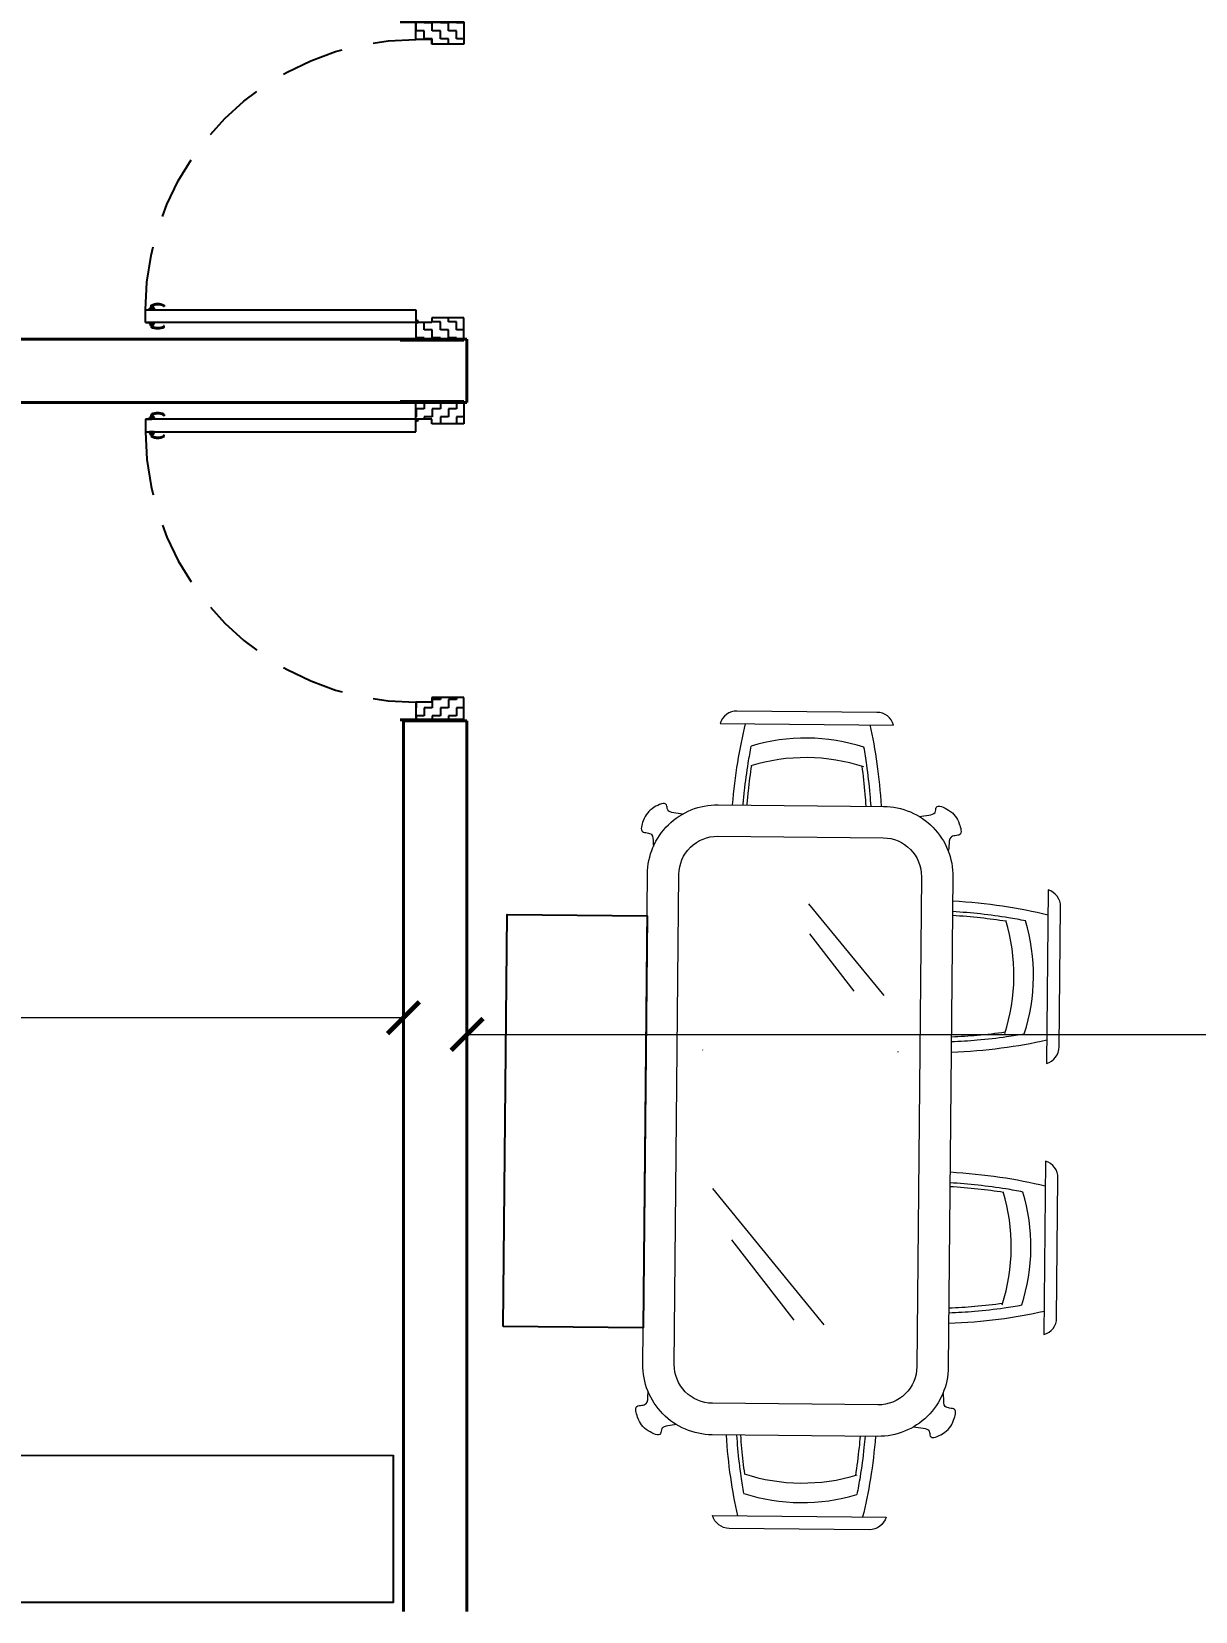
# Model space of a CAD drawing. Header units: millimetres. Extents: x 860 to 1444, y -43 to 267.
# Drawn here: x 1266.78 to 1270.438, y 248.304 to 253.271 of the extents above; entities that cross this region are included whole.
import ezdxf

# ---------------------------------------------------------------- set-up
doc = ezdxf.new("R2010")
doc.units = ezdxf.units.MM
doc.header["$MEASUREMENT"] = 0
doc.linetypes.add('DASHED', pattern=[0.75, 0.5, -0.25])
doc.styles.get("Standard").update_dxf_attribs({"font": 'arial.ttf'})
doc.dimstyles.new('Haidar', dxfattribs={"dimtxt": 0.15, "dimasz": 0.1, "dimexe": 0.18, "dimexo": 0.0625, "dimgap": 0.09, "dimtad": 0, "dimtih": 1, "dimtoh": 1, "dimrnd": 0.05, "dimzin": 0, "dimtxsty": 'Standard', "dimblk": 'ARCHTICK', "dimcen": 0.09, "dimclrd": 256, "dimclre": 256, "dimclrt": 256, "dimadec": 0, "dimazin": 0, "dimtfac": 1, "dimtofl": 0, "dimtmove": 0, "dimatfit": 3, "dimldrblk": 'ARCHTICK', "dimfxl": 0, "dimtolj": 1, "dimtzin": 0, "dimlwd": 5, "dimlwe": 5, "dimarcsym": 0})
pattern_1 = [(0, (-570.60621, -467.19772), (0.0254, 0.0254), [0.0254, -0.0254]), (90, (-570.58081, -467.19772), (-0.0254, 0.0254), [0.0254, -0.0254])]

# ---------------------------------------------------------------- blocks, each defined once
blk = doc.blocks.new('din')
at = {"color": 152, "lineweight": 5, "true_color": 0x2776bb}
for p, q in [((16034.5028, 8599.7326), (16034.9988, 8599.7326)), ((16035.2779, 8599.7326), (16035.7739, 8599.7326)), ((16034.9688, 8599.3077), (16034.9703, 8599.3077)), ((16034.0361, 8598.7906), (16034.0361, 8599.2866)), ((16034.8095, 8599.2673), (16034.5487, 8599.0496)), ((16036.2999, 8598.7906), (16036.2999, 8599.2866)), ((16034.7973, 8599.1815), (16034.6346, 8599.0526)), ((16035.7517, 8599.1048), (16035.3652, 8598.7822)), ((16035.7394, 8599.0189), (16035.5115, 8598.8384)), ((16034.9688, 8598.7489), (16034.9703, 8598.7489))]:
    blk.add_line(p, q, dxfattribs=at)
for points in [[(16034.9988, 8599.7326, 0.333667), (16034.9508, 8599.7686), (16034.5508, 8599.7686, 0.333667), (16034.5028, 8599.7326)], [(16035.7739, 8599.7326, 0.333667), (16035.7259, 8599.7686), (16035.3259, 8599.7686, 0.333667), (16035.2779, 8599.7326)], [(16034.0361, 8599.2866, 0.333667), (16034, 8599.2386), (16034, 8598.8386, 0.333667), (16034.0361, 8598.7906)], [(16036.2999, 8599.2866, -0.333667), (16036.336, 8599.2386), (16036.336, 8598.8386, -0.333667), (16036.2999, 8598.7906)]]:
    blk.add_lwpolyline(points, format="xyb", dxfattribs=at)
for points in [[(16034.4685, 8599.4603), (16035.8691, 8599.4603, -0.414214), (16036.0691, 8599.2603), (16036.0691, 8598.7871, -0.414214), (16035.8691, 8598.5871), (16034.4685, 8598.5871, -0.414214), (16034.2685, 8598.7871), (16034.2685, 8599.2603, -0.414214)], [(16034.4685, 8599.3703), (16035.8691, 8599.3703, -0.414214), (16035.9791, 8599.2603), (16035.9791, 8598.7871, -0.414214), (16035.8691, 8598.6771), (16034.4685, 8598.6771, -0.414214), (16034.3585, 8598.7871), (16034.3585, 8599.2603, -0.414214)]]:
    blk.add_lwpolyline(points, format="xyb", close=True, dxfattribs=at)
at = {"color": 152, "true_color": 0x2776bb}
blk.add_lwpolyline([(16035.7654, 8598.1871), (16034.588, 8598.1871), (16034.588, 8598.5871), (16035.7654, 8598.5871)], close=True, dxfattribs=at)
at = {"color": 152, "lineweight": 5, "true_color": 0x2776bb}
for centre, start, end in [((16034.7533, 8599.1501), 72.7033, 107.2967), ((16035.5283, 8599.1501), 72.7033, 107.2967), ((16034.7533, 8599.0942), 72.7033, 107.2967), ((16035.5283, 8599.0942), 72.7033, 107.2967), ((16034.6185, 8599.0411), 162.7033, 197.2967), ((16034.6744, 8599.0411), 162.7033, 197.2967), ((16035.6616, 8599.0411), 342.7033, 17.2967), ((16035.7175, 8599.0411), 342.7033, 17.2967)]:
    blk.add_arc(centre, 0.543, start, end, dxfattribs=at)
for centre, major_axis, start_param, end_param in [((16034.7533, 8599.3692), (0, -0.6317), 4.099527, 4.56758), ((16034.7533, 8599.3692), (0, -0.6317), 7.99879, 8.466844), ((16035.5283, 8599.3692), (0, -0.6317), 4.099527, 4.56758), ((16035.5283, 8599.3692), (0, -0.6317), 7.99879, 8.466844), ((16034.3994, 8599.0411), (0.6317, 0), 8.062748, 8.466844), ((16034.3994, 8599.0411), (0.6317, 0), 4.099527, 4.503623)]:
    blk.add_ellipse(centre, major_axis=major_axis, ratio=0.345133, start_param=start_param, end_param=end_param, dxfattribs=at)
at = {"color": 152, "lineweight": 5, "true_color": 0x2776bb, "extrusion": (0, 0, -1)}
for start_param, end_param in [(4.923784, 5.325251), (0.957934, 1.359402)]:
    blk.add_ellipse((16035.9365, 8599.0411), major_axis=(0.6317, 0), ratio=0.345133, start_param=start_param, end_param=end_param, dxfattribs=at)
at = {"color": 152, "lineweight": 5, "true_color": 0x2776bb}
for points, knots in [([(16034.5918, 8599.6686), (16034.5888, 8599.6528), (16034.586, 8599.6366), (16034.5796, 8599.5942), (16034.5762, 8599.5676), (16034.5709, 8599.5141), (16034.5689, 8599.4874), (16034.5675, 8599.4603)], [4.2084563, 4.2084563, 4.2084563, 4.2084563, 4.2962292, 4.2962292, 4.433179, 4.433179, 4.5651263, 4.5651263, 4.5651263, 4.5651263]), ([(16034.939, 8599.4603), (16034.9377, 8599.4852), (16034.9359, 8599.5099), (16034.9309, 8599.5627), (16034.9274, 8599.5908), (16034.9207, 8599.6352), (16034.9179, 8599.6522), (16034.9147, 8599.6686)], [8.0012444, 8.0012444, 8.0012444, 8.0012444, 8.1227425, 8.1227425, 8.2664644, 8.2664644, 8.3579144, 8.3579144, 8.3579144, 8.3579144]), ([(16035.3669, 8599.6686), (16035.3639, 8599.6528), (16035.3611, 8599.6366), (16035.3546, 8599.5942), (16035.3513, 8599.5676), (16035.346, 8599.5141), (16035.344, 8599.4874), (16035.3426, 8599.4603)], [4.2084563, 4.2084563, 4.2084563, 4.2084563, 4.2962292, 4.2962292, 4.433179, 4.433179, 4.5651263, 4.5651263, 4.5651263, 4.5651263]), ([(16035.714, 8599.4603), (16035.7128, 8599.4852), (16035.711, 8599.5099), (16035.706, 8599.5627), (16035.7025, 8599.5908), (16035.6958, 8599.6352), (16035.6929, 8599.6522), (16035.6898, 8599.6686)], [8.0012444, 8.0012444, 8.0012444, 8.0012444, 8.1227425, 8.1227425, 8.2664644, 8.2664644, 8.3579144, 8.3579144, 8.3579144, 8.3579144]), ([(16034.5937, 8599.6133), (16034.5902, 8599.5896), (16034.5872, 8599.5652), (16034.5821, 8599.5141), (16034.5801, 8599.4874), (16034.5787, 8599.4603)], [4.3081151, 4.3081151, 4.3081151, 4.3081151, 4.433179, 4.433179, 4.5651263, 4.5651263, 4.5651263, 4.5651263]), ([(16034.925, 8599.4603), (16034.9237, 8599.4852), (16034.9219, 8599.5099), (16034.917, 8599.5614), (16034.9138, 8599.5882), (16034.9099, 8599.6142)], [8.0012444, 8.0012444, 8.0012444, 8.0012444, 8.1227425, 8.1227425, 8.2598231, 8.2598231, 8.2598231, 8.2598231]), ([(16035.3687, 8599.6133), (16035.3652, 8599.5896), (16035.3623, 8599.5652), (16035.3572, 8599.5141), (16035.3552, 8599.4874), (16035.3538, 8599.4603)], [4.3081151, 4.3081151, 4.3081151, 4.3081151, 4.433179, 4.433179, 4.5651263, 4.5651263, 4.5651263, 4.5651263]), ([(16035.7001, 8599.4603), (16035.6988, 8599.4852), (16035.697, 8599.5099), (16035.6921, 8599.5614), (16035.6889, 8599.5882), (16035.685, 8599.6142)], [8.0012444, 8.0012444, 8.0012444, 8.0012444, 8.1227425, 8.1227425, 8.2598231, 8.2598231, 8.2598231, 8.2598231]), ([(16034.2965, 8599.3623), (16034.2955, 8599.3711), (16034.2934, 8599.3867), (16034.2885, 8599.41), (16034.2583, 8599.408), (16034.2809, 8599.4588), (16034.3044, 8599.4739), (16034.3487, 8599.4877), (16034.3499, 8599.4653), (16034.3549, 8599.4471), (16034.3762, 8599.4489), (16034.3897, 8599.4471), (16034.3945, 8599.4462)], [25.854151, 25.854151, 25.854151, 25.854151, 52.771329, 71.894905, 86.117928, 121.954734, 172.04851, 202.476174, 216.691855, 230.01003, 254.635643, 269.112988, 269.112988, 269.112988, 269.112988]), ([(16036.0407, 8599.363), (16036.0416, 8599.3716), (16036.0437, 8599.387), (16036.0486, 8599.41), (16036.0788, 8599.408), (16036.0562, 8599.4588), (16036.0327, 8599.4739), (16035.9884, 8599.4877), (16035.9872, 8599.4653), (16035.9822, 8599.4471), (16035.961, 8599.4489), (16035.9476, 8599.4471), (16035.9429, 8599.4462)], [26.596612, 26.596612, 26.596612, 26.596612, 52.771329, 71.894905, 86.117928, 121.954734, 172.04851, 202.476174, 216.691855, 230.01003, 254.635643, 268.767944, 268.767944, 268.767944, 268.767944]), ([(16034.2685, 8599.2243), (16034.2571, 8599.2234), (16034.2458, 8599.2225), (16034.2059, 8599.2187), (16034.1778, 8599.2152), (16034.1334, 8599.2085), (16034.1165, 8599.2056), (16034.1, 8599.2025)], [8.0663515, 8.0663515, 8.0663515, 8.0663515, 8.1227425, 8.1227425, 8.2664644, 8.2664644, 8.3579144, 8.3579144, 8.3579144, 8.3579144]), ([(16034.2685, 8599.2103), (16034.2571, 8599.2094), (16034.2458, 8599.2085), (16034.2072, 8599.2048), (16034.1804, 8599.2016), (16034.1544, 8599.1977)], [8.0663515, 8.0663515, 8.0663515, 8.0663515, 8.1227425, 8.1227425, 8.2598231, 8.2598231, 8.2598231, 8.2598231]), ([(16036.0691, 8599.2241), (16036.0799, 8599.2233), (16036.0907, 8599.2224), (16036.1301, 8599.2187), (16036.1581, 8599.2152), (16036.2026, 8599.2085), (16036.2195, 8599.2056), (16036.236, 8599.2025)], [8.0690291, 8.0690291, 8.0690291, 8.0690291, 8.1227425, 8.1227425, 8.2664644, 8.2664644, 8.3579144, 8.3579144, 8.3579144, 8.3579144]), ([(16036.0691, 8599.2102), (16036.0799, 8599.2093), (16036.0907, 8599.2084), (16036.1288, 8599.2048), (16036.1555, 8599.2016), (16036.1815, 8599.1977)], [8.0690291, 8.0690291, 8.0690291, 8.0690291, 8.1227425, 8.1227425, 8.2598231, 8.2598231, 8.2598231, 8.2598231]), ([(16034.1, 8598.8796), (16034.1158, 8598.8766), (16034.132, 8598.8738), (16034.1744, 8598.8673), (16034.2011, 8598.864), (16034.2416, 8598.86), (16034.255, 8598.8588), (16034.2685, 8598.8578)], [4.2084563, 4.2084563, 4.2084563, 4.2084563, 4.2962292, 4.2962292, 4.433179, 4.433179, 4.5000191, 4.5000191, 4.5000191, 4.5000191]), ([(16034.1553, 8598.8815), (16034.179, 8598.878), (16034.2034, 8598.875), (16034.2416, 8598.8712), (16034.255, 8598.87), (16034.2685, 8598.869)], [4.3081151, 4.3081151, 4.3081151, 4.3081151, 4.433179, 4.433179, 4.5000191, 4.5000191, 4.5000191, 4.5000191]), ([(16036.1806, 8598.8815), (16036.1569, 8598.878), (16036.1325, 8598.875), (16036.0949, 8598.8712), (16036.082, 8598.8701), (16036.0691, 8598.8691)], [4.3081151, 4.3081151, 4.3081151, 4.3081151, 4.433179, 4.433179, 4.4973415, 4.4973415, 4.4973415, 4.4973415]), ([(16036.236, 8598.8796), (16036.2202, 8598.8766), (16036.2039, 8598.8738), (16036.1615, 8598.8673), (16036.1349, 8598.864), (16036.0949, 8598.8601), (16036.082, 8598.8589), (16036.0691, 8598.858)], [4.2084563, 4.2084563, 4.2084563, 4.2084563, 4.2962292, 4.2962292, 4.433179, 4.433179, 4.4973415, 4.4973415, 4.4973415, 4.4973415]), ([(16034.2962, 8598.6857), (16034.2952, 8598.6777), (16034.2932, 8598.6629), (16034.2885, 8598.6406), (16034.2583, 8598.6427), (16034.2809, 8598.5918), (16034.3044, 8598.5767), (16034.3487, 8598.5629), (16034.3499, 8598.5853), (16034.3549, 8598.6036), (16034.3741, 8598.6019), (16034.386, 8598.6031), (16034.3892, 8598.6036)], [28.55667, 28.55667, 28.55667, 28.55667, 52.771329, 71.894905, 86.117928, 121.954734, 172.04851, 202.476174, 216.691855, 230.01003, 254.635643, 263.792895, 263.792895, 263.792895, 263.792895]), ([(16036.041, 8598.685), (16036.0419, 8598.6772), (16036.044, 8598.6626), (16036.0486, 8598.6406), (16036.0788, 8598.6427), (16036.0562, 8598.5918), (16036.0327, 8598.5767), (16035.9884, 8598.5629), (16035.9872, 8598.5853), (16035.9822, 8598.6036), (16035.9632, 8598.6019), (16035.9513, 8598.6031), (16035.9483, 8598.6035)], [29.290825, 29.290825, 29.290825, 29.290825, 52.771329, 71.894905, 86.117928, 121.954734, 172.04851, 202.476174, 216.691855, 230.01003, 254.635643, 263.419397, 263.419397, 263.419397, 263.419397])]:
    blk.add_open_spline(points, degree=3, knots=knots, dxfattribs=at)
blk = doc.blocks.new('_ArchTick')
at = {"color": 0, "linetype": 'ByBlock', "const_width": 0.15}
blk.add_lwpolyline([(-0.5, -0.5), (0.5, 0.5)], dxfattribs=at)
blk = doc.blocks.new('*D320')
at = {"lineweight": 5, "transparency": 16777216}
for p, q in [((1264.1485, 250.1453), (1264.1485, 250.3506)), ((1267.9485, 250.1453), (1267.9485, 250.3506)), ((1264.1485, 250.1706), (1265.764, 250.1706)), ((1267.9485, 250.1706), (1266.333, 250.1706))]:
    blk.add_line(p, q, dxfattribs=at)
at = {"layer": 'Defpoints', "color": 0, "transparency": 16777216}
for p in [(1264.1485, 250.1706), (1264.1485, 250.0828), (1267.9485, 250.0828)]:
    blk.add_point(p, dxfattribs=at)
at = {"lineweight": 5, "transparency": 16777216, "xscale": 0.1, "yscale": 0.1, "zscale": 0.1, "rotation": 180}
blk.add_blockref('_ArchTick', (1264.1485, 250.1706), dxfattribs=at)
at = {"lineweight": 5, "transparency": 16777216, "xscale": 0.1, "yscale": 0.1, "zscale": 0.1}
blk.add_blockref('_ArchTick', (1267.9485, 250.1706), dxfattribs=at)
at = {"lineweight": 40, "transparency": 16777216, "insert": (1266.0485, 250.1706), "char_height": 0.15, "attachment_point": 5}
blk.add_mtext('\\A1;3,80', dxfattribs=at)
blk = doc.blocks.new('A$C4FAC6341')
at = {"ltscale": 0.4}
h = blk.add_hatch(dxfattribs=at)
h.set_pattern_fill('ZIGZAG', color=39, scale=0.008, style=0)
h.set_pattern_definition(pattern_1)
h.paths.add_polyline_path([(0.15, 1), (0, 1), (0, 0.93), (0.1, 0.93), (0.1, 0.945), (0.15, 0.945)])
h = blk.add_hatch(dxfattribs=at)
h.set_pattern_fill('ZIGZAG', color=39, scale=0.008, style=0)
h.set_pattern_definition(pattern_1)
h.paths.add_polyline_path([(0.15, 0.055), (0.1486, 0.055, -0.238826), (0.1454, 0.055), (0.1, 0.055), (0.1, 0.07), (0, 0.07), (0, 0), (0.15, 0)])
blk.add_hatch(color=34).paths.add_polyline_path([(0.1506, 0.0582, 1), (0.1434, 0.0582, 1)])
at = {"color": 34}
for p, q in [((0.15, 1), (0, 1)), ((0, 1), (0, 0.93)), ((0.15, 0.945), (0.15, 1)), ((0.1, 0.93), (0.1, 0.945)), ((0.1, 0.945), (0.15, 0.945)), ((0, 0.93), (0.1, 0.93)), ((0, 0.07), (0.1, 0.07)), ((0, 0), (0, 0.07)), ((0.1, 0.07), (0.1, 0.055)), ((0.1, 0.055), (0.15, 0.055)), ((1, 0.095), (0.15, 0.095)), ((0.15, 0.095), (0.15, 0.055)), ((0.15, 0.055), (1, 0.055)), ((0.15, 0.055), (0.15, 0)), ((1, 0.055), (1, 0.095)), ((0.15, 0), (0, 0))]:
    blk.add_line(p, q, dxfattribs=at)
at = {"lineweight": 40}
for p, q in [((0, 1), (0.2, 1)), ((0, 0), (0.2, 0))]:
    blk.add_line(p, q, dxfattribs=at)
at = {"color": 30}
for p, q in [((0.942, 0.11), (0.942, 0.105)), ((0.942, 0.105), (0.944, 0.105)), ((0.944, 0.105), (0.944, 0.1083)), ((0.9725, 0.1), (0.9725, 0.095)), ((0.9875, 0.1), (0.9725, 0.1)), ((0.977, 0.104), (0.975, 0.104)), ((0.975, 0.104), (0.975, 0.1)), ((0.975, 0.1), (0.985, 0.1)), ((0.978, 0.105), (0.977, 0.105)), ((0.977, 0.105), (0.977, 0.104)), ((0.977, 0.104), (0.983, 0.104)), ((0.978, 0.105), (0.978, 0.1085)), ((0.982, 0.105), (0.978, 0.105)), ((0.982, 0.105), (0.982, 0.11)), ((0.982, 0.105), (0.983, 0.105)), ((0.983, 0.105), (0.983, 0.104)), ((0.983, 0.104), (0.985, 0.104)), ((0.985, 0.104), (0.985, 0.1)), ((0.9875, 0.095), (0.9875, 0.1)), ((0.9725, 0.095), (0.9875, 0.095)), ((0.9725, 0.05), (0.9725, 0.055)), ((0.9725, 0.055), (0.9875, 0.055)), ((0.9875, 0.05), (0.9725, 0.05)), ((0.975, 0.05), (0.985, 0.05)), ((0.975, 0.046), (0.975, 0.05)), ((1, 0.055), (0.98, 0.055)), ((0.985, 0.046), (0.985, 0.05)), ((0.9875, 0.055), (0.9875, 0.05)), ((0.942, 0.045), (0.944, 0.045)), ((0.942, 0.04), (0.942, 0.045)), ((0.944, 0.045), (0.944, 0.0417)), ((0.977, 0.046), (0.975, 0.046)), ((0.977, 0.046), (0.983, 0.046)), ((0.977, 0.045), (0.977, 0.046)), ((0.978, 0.045), (0.977, 0.045)), ((0.982, 0.045), (0.978, 0.045)), ((0.978, 0.045), (0.978, 0.0415)), ((0.982, 0.045), (0.983, 0.045)), ((0.982, 0.045), (0.982, 0.04)), ((0.983, 0.046), (0.985, 0.046)), ((0.983, 0.045), (0.983, 0.046))]:
    blk.add_line(p, q, dxfattribs=at)
at = {"color": 34}
blk.add_circle((0.147, 0.0582), 0.0036, dxfattribs=at)
at = {"color": 42, "linetype": 'DASHED', "ltscale": 0.4}
blk.add_arc((0.15, 0.095), 0.85, 0, 90, dxfattribs=at)
at = {"color": 30}
for centre, radius, start, end in [((0.962, 0.0725), 0.0425, 61.9275, 118.0725), ((0.9614, 0.0647), 0.0469, 69.2565, 111.7592), ((0.962, 0.0775), 0.0425, 241.9275, 298.0725), ((0.9614, 0.0853), 0.0469, 248.2408, 290.7435)]:
    blk.add_arc(centre, radius, start, end, dxfattribs=at)
blk = doc.blocks.new('*D325')
at = {"lineweight": 5, "transparency": 16777216}
for p, q in [((1268.1485, 250.1182), (1271.6645, 250.1182)), ((1275.7485, 250.1182), (1272.2324, 250.1182)), ((1268.1485, 250.0649), (1268.1485, 249.9382)), ((1275.7485, 250.0649), (1275.7485, 249.9382))]:
    blk.add_line(p, q, dxfattribs=at)
at = {"layer": 'Defpoints', "color": 0, "transparency": 16777216}
for p in [(1268.1485, 250.1274), (1275.7485, 250.1274), (1275.7485, 250.1182)]:
    blk.add_point(p, dxfattribs=at)
at = {"lineweight": 5, "transparency": 16777216, "xscale": 0.1, "yscale": 0.1, "zscale": 0.1, "rotation": 180}
blk.add_blockref('_ArchTick', (1268.1485, 250.1182), dxfattribs=at)
at = {"lineweight": 5, "transparency": 16777216, "xscale": 0.1, "yscale": 0.1, "zscale": 0.1}
blk.add_blockref('_ArchTick', (1275.7485, 250.1182), dxfattribs=at)
at = {"lineweight": 40, "transparency": 16777216, "insert": (1271.9485, 250.1182), "char_height": 0.15, "attachment_point": 5}
blk.add_mtext('\\A1;7,60', dxfattribs=at)

msp = doc.modelspace()

# ---------------------------------------------------------------- linework, layer by layer
at = {"color": 0, "lineweight": 40}
for p, q in [((1265.94848, 252.30439), (1268.14848, 252.30439)), ((1268.14848, 252.10439), (1265.94848, 252.10439)), ((1268.14848, 251.10439), (1267.94848, 251.10439))]:
    msp.add_line(p, q, dxfattribs=at)
msp.add_lwpolyline([(1268.14848, 252.30439), (1268.14848, 252.10439)], dxfattribs=at)
at = {"lineweight": 40}
for points in [[(1268.14848, 252.10439), (1268.14848, 252.30439)], [(1267.94848, 251.10439), (1267.94848, 248.30439)], [(1268.14848, 251.10439), (1268.14848, 248.30439)]]:
    msp.add_lwpolyline(points, dxfattribs=at)
at = {"color": 152, "true_color": 0x2776bb}
msp.add_lwpolyline([(1267.91607, 248.79509), (1267.91607, 248.33276), (1266.53253, 248.33276), (1266.53253, 248.79476)], close=True, dxfattribs=at)

# ---------------------------------------------------------------- block references
at = {"lineweight": 15, "ltscale": 0.4, "xscale": -1}
msp.add_blockref('A$C4FAC6341', (1268.13816, 252.30119), dxfattribs=at)
at = {"lineweight": 15, "ltscale": 0.4, "rotation": 180}
msp.add_blockref('A$C4FAC6341', (1268.13816, 252.10758), dxfattribs=at)
at = {"xscale": 1.1, "yscale": 1.1, "zscale": 1.1, "rotation": 269.4582063075437}
msp.add_blockref('din', (-8022.52404, 17977.18758), dxfattribs=at)

# ---------------------------------------------------------------- dimensions: what is measured, and where the dimension line sits
at = {"lineweight": 40}
for base, p1, p2, picture, middle in [((1264.14848, 250.17055), (1267.94848, 250.08277), (1264.14848, 250.08277), '*D320', (1266.04848, 250.17055)), ((1275.74848, 250.11824), (1268.14848, 250.12737), (1275.74848, 250.12737), '*D325', (1271.94848, 250.11824))]:
    dim = msp.add_linear_dim(base=base, p1=p1, p2=p2, dimstyle='Haidar', dxfattribs=at)
    dim.commit()
    dim.dimension.update_dxf_attribs({"geometry": picture, "text_midpoint": middle})

doc.saveas('drawing.dxf')
